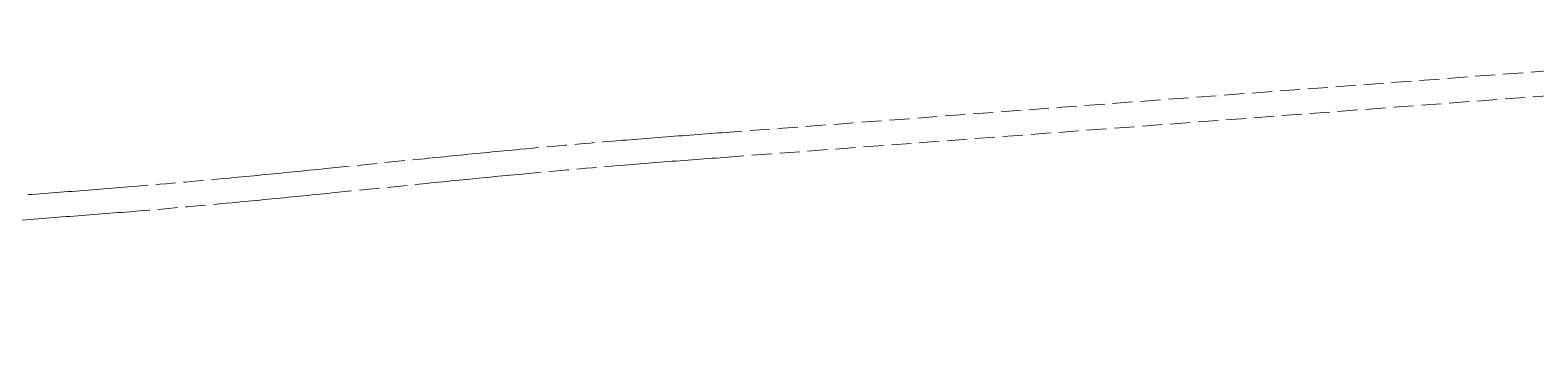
# Model space of a CAD drawing. Extents: x 0 to 531375, y 0 to 4335249.
# Drawn here: x 496846.7 to 497223.5, y 4325434.8 to 4325513.2 of the extents above; entities that cross this region are included whole.
import ezdxf

# ---------------------------------------------------------------- set-up
doc = ezdxf.new("R2010")
doc.units = 0
doc.linetypes.add('DASH', pattern=[0.35, 0.25, -0.1])
doc.layers.add('地铁', color=4, linetype='Continuous', lineweight=15)

# ---------------------------------------------------------------- blocks, each defined once
blk = doc.blocks.new('天津2000地铁')
at = {"layer": '地铁', "linetype": 'DASH', "ltscale": 20}
for p, q in [((-983.49, -1749.74), (-640.6, -1724.11)), ((-983.03, -1755.92), (-640.14, -1730.29)), ((-1008.43, -1751.65), (-1007.44, -1751.57)), ((-1007.44, -1751.57), (-1006.44, -1751.49)), ((-1006.44, -1751.49), (-1005.44, -1751.41)), ((-1005.44, -1751.41), (-1004.44, -1751.33)), ((-1004.44, -1751.33), (-1003.44, -1751.26)), ((-1003.44, -1751.26), (-1002.45, -1751.18)), ((-1002.45, -1751.18), (-1001.45, -1751.1)), ((-1001.45, -1751.1), (-1000.45, -1751.02)), ((-1000.45, -1751.02), (-999.45, -1750.94)), ((-999.45, -1750.94), (-998.45, -1750.87)), ((-998.45, -1750.87), (-997.45, -1750.79)), ((-997.45, -1750.79), (-996.46, -1750.71)), ((-996.46, -1750.71), (-995.46, -1750.64)), ((-995.46, -1750.64), (-994.46, -1750.56)), ((-994.46, -1750.56), (-993.46, -1750.49)), ((-993.46, -1750.49), (-992.47, -1750.41)), ((-992.47, -1750.41), (-991.47, -1750.34)), ((-991.47, -1750.34), (-990.47, -1750.26)), ((-990.47, -1750.26), (-989.47, -1750.18)), ((-989.47, -1750.18), (-988.47, -1750.11)), ((-988.47, -1750.11), (-987.48, -1750.04)), ((-987.48, -1750.04), (-986.48, -1749.96)), ((-986.48, -1749.96), (-985.48, -1749.89)), ((-985.48, -1749.89), (-984.49, -1749.81)), ((-984.49, -1749.81), (-983.49, -1749.74)), ((-1054.99, -1755.94), (-1054, -1755.84)), ((-1054, -1755.84), (-1053, -1755.74)), ((-1053, -1755.74), (-1052.01, -1755.64)), ((-1052.01, -1755.64), (-1051.01, -1755.54)), ((-1051.01, -1755.54), (-1050.01, -1755.45)), ((-1050.01, -1755.45), (-1049.02, -1755.35)), ((-1049.02, -1755.35), (-1048.02, -1755.25)), ((-1048.02, -1755.25), (-1047.03, -1755.15)), ((-1047.03, -1755.15), (-1046.03, -1755.05)), ((-1046.03, -1755.05), (-1045.04, -1754.95)), ((-1045.04, -1754.95), (-1044.04, -1754.86)), ((-1044.04, -1754.86), (-1043.04, -1754.76)), ((-1043.04, -1754.76), (-1042.05, -1754.66)), ((-1042.05, -1754.66), (-1041.05, -1754.56)), ((-1041.05, -1754.56), (-1040.05, -1754.47)), ((-1040.05, -1754.47), (-1039.06, -1754.37)), ((-1039.06, -1754.37), (-1038.06, -1754.28)), ((-1038.06, -1754.28), (-1037.06, -1754.18)), ((-1037.06, -1754.18), (-1036.07, -1754.09)), ((-1036.07, -1754.09), (-1035.07, -1753.99)), ((-1035.07, -1753.99), (-1034.07, -1753.9)), ((-1092.73, -1759.72), (-1091.74, -1759.62)), ((-1091.74, -1759.62), (-1090.75, -1759.53)), ((-1090.75, -1759.53), (-1089.75, -1759.43)), ((-1089.75, -1759.43), (-1088.76, -1759.33)), ((-1088.76, -1759.33), (-1087.76, -1759.23)), ((-1087.76, -1759.23), (-1086.77, -1759.13)), ((-1086.77, -1759.13), (-1085.77, -1759.03)), ((-1085.77, -1759.03), (-1084.78, -1758.93)), ((-1084.78, -1758.93), (-1083.78, -1758.83)), ((-1083.78, -1758.83), (-1082.79, -1758.73)), ((-1082.79, -1758.73), (-1081.79, -1758.63)), ((-1081.79, -1758.63), (-1058.97, -1756.34)), ((-1058.97, -1756.34), (-1057.98, -1756.24)), ((-1057.98, -1756.24), (-1056.98, -1756.14)), ((-1056.98, -1756.14), (-1055.99, -1756.04)), ((-1055.99, -1756.04), (-1054.99, -1755.94)), ((-1007.93, -1757.83), (-1006.94, -1757.75)), ((-1006.94, -1757.75), (-1005.94, -1757.67)), ((-1005.94, -1757.67), (-1004.95, -1757.59)), ((-1004.95, -1757.59), (-1003.95, -1757.51)), ((-1003.95, -1757.51), (-1002.96, -1757.44)), ((-1002.96, -1757.44), (-1001.96, -1757.36)), ((-1001.96, -1757.36), (-1000.96, -1757.28)), ((-1000.96, -1757.28), (-999.97, -1757.2)), ((-999.97, -1757.2), (-998.97, -1757.13)), ((-998.97, -1757.13), (-997.98, -1757.05)), ((-997.98, -1757.05), (-996.98, -1756.97)), ((-996.98, -1756.97), (-995.98, -1756.9)), ((-995.98, -1756.9), (-994.99, -1756.82)), ((-994.99, -1756.82), (-993.99, -1756.74)), ((-993.99, -1756.74), (-992.99, -1756.67)), ((-992.99, -1756.67), (-992, -1756.59)), ((-992, -1756.59), (-991, -1756.52)), ((-991, -1756.52), (-990, -1756.44)), ((-990, -1756.44), (-989.01, -1756.37)), ((-989.01, -1756.37), (-988.01, -1756.29)), ((-988.01, -1756.29), (-987.01, -1756.22)), ((-987.01, -1756.22), (-986.02, -1756.14)), ((-986.02, -1756.14), (-985.02, -1756.07)), ((-985.02, -1756.07), (-984.02, -1755.99)), ((-984.02, -1755.99), (-983.03, -1755.92)), ((-1134.2, -1763.47), (-1133.21, -1763.39)), ((-1133.21, -1763.39), (-1132.21, -1763.31)), ((-1106.65, -1761.07), (-1105.66, -1760.98)), ((-1105.66, -1760.98), (-1104.67, -1760.88)), ((-1104.67, -1760.88), (-1103.67, -1760.79)), ((-1103.67, -1760.79), (-1102.68, -1760.69)), ((-1102.68, -1760.69), (-1101.68, -1760.6)), ((-1101.68, -1760.6), (-1100.69, -1760.5)), ((-1100.69, -1760.5), (-1099.69, -1760.41)), ((-1099.69, -1760.41), (-1098.7, -1760.31)), ((-1098.7, -1760.31), (-1097.71, -1760.21)), ((-1097.71, -1760.21), (-1096.71, -1760.11)), ((-1096.71, -1760.11), (-1095.72, -1760.02)), ((-1095.72, -1760.02), (-1094.72, -1759.92)), ((-1094.72, -1759.92), (-1093.73, -1759.82)), ((-1093.73, -1759.82), (-1092.73, -1759.72)), ((-1081.17, -1764.8), (-1058.35, -1762.51)), ((-1058.35, -1762.51), (-1057.36, -1762.41)), ((-1057.36, -1762.41), (-1056.36, -1762.31)), ((-1056.36, -1762.31), (-1055.37, -1762.21)), ((-1055.37, -1762.21), (-1054.37, -1762.11)), ((-1054.37, -1762.11), (-1053.38, -1762.01)), ((-1053.38, -1762.01), (-1052.38, -1761.91)), ((-1052.38, -1761.91), (-1051.39, -1761.81)), ((-1051.39, -1761.81), (-1050.39, -1761.71)), ((-1050.39, -1761.71), (-1049.4, -1761.62)), ((-1049.4, -1761.62), (-1048.41, -1761.52)), ((-1048.41, -1761.52), (-1047.41, -1761.42)), ((-1047.41, -1761.42), (-1046.42, -1761.32)), ((-1046.42, -1761.32), (-1045.42, -1761.22)), ((-1045.42, -1761.22), (-1044.43, -1761.12)), ((-1044.43, -1761.12), (-1043.43, -1761.03)), ((-1043.43, -1761.03), (-1042.44, -1760.93)), ((-1042.44, -1760.93), (-1041.45, -1760.83)), ((-1041.45, -1760.83), (-1040.45, -1760.73)), ((-1040.45, -1760.73), (-1039.46, -1760.64)), ((-1039.46, -1760.64), (-1038.46, -1760.54)), ((-1038.46, -1760.54), (-1037.47, -1760.45)), ((-1037.47, -1760.45), (-1036.47, -1760.35)), ((-1036.47, -1760.35), (-1035.48, -1760.26)), ((-1035.48, -1760.26), (-1034.49, -1760.16)), ((-1034.49, -1760.16), (-1033.49, -1760.07)), ((-1157.12, -1765.22), (-1156.12, -1765.15)), ((-1156.12, -1765.15), (-1155.13, -1765.07)), ((-1155.13, -1765.07), (-1154.13, -1765)), ((-1154.13, -1765), (-1153.13, -1764.92)), ((-1153.13, -1764.92), (-1152.14, -1764.85)), ((-1152.14, -1764.85), (-1151.14, -1764.77)), ((-1151.14, -1764.77), (-1150.14, -1764.7)), ((-1150.14, -1764.7), (-1149.14, -1764.62)), ((-1149.14, -1764.62), (-1148.15, -1764.55)), ((-1148.15, -1764.55), (-1147.15, -1764.47)), ((-1147.15, -1764.47), (-1146.15, -1764.4)), ((-1146.15, -1764.4), (-1145.16, -1764.32)), ((-1145.16, -1764.32), (-1144.16, -1764.25)), ((-1144.16, -1764.25), (-1143.17, -1764.17)), ((-1143.17, -1764.17), (-1142.17, -1764.09)), ((-1142.17, -1764.09), (-1141.17, -1764.02)), ((-1141.17, -1764.02), (-1140.18, -1763.94)), ((-1140.18, -1763.94), (-1139.18, -1763.86)), ((-1139.18, -1763.86), (-1138.19, -1763.78)), ((-1138.19, -1763.78), (-1137.19, -1763.7)), ((-1137.19, -1763.7), (-1136.19, -1763.63)), ((-1136.19, -1763.63), (-1135.2, -1763.55)), ((-1135.2, -1763.55), (-1134.2, -1763.47)), ((-1106.07, -1767.24), (-1105.08, -1767.15)), ((-1105.08, -1767.15), (-1104.08, -1767.06)), ((-1104.08, -1767.06), (-1103.08, -1766.96)), ((-1103.08, -1766.96), (-1102.09, -1766.87)), ((-1102.09, -1766.87), (-1101.09, -1766.77)), ((-1101.09, -1766.77), (-1100.09, -1766.67)), ((-1100.09, -1766.67), (-1099.1, -1766.58)), ((-1099.1, -1766.58), (-1098.1, -1766.48)), ((-1098.1, -1766.48), (-1097.1, -1766.38)), ((-1097.1, -1766.38), (-1096.11, -1766.29)), ((-1096.11, -1766.29), (-1095.11, -1766.19)), ((-1095.11, -1766.19), (-1094.12, -1766.09)), ((-1094.12, -1766.09), (-1093.12, -1765.99)), ((-1093.12, -1765.99), (-1092.12, -1765.89)), ((-1092.12, -1765.89), (-1091.13, -1765.79)), ((-1091.13, -1765.79), (-1090.13, -1765.69)), ((-1090.13, -1765.69), (-1089.14, -1765.6)), ((-1089.14, -1765.6), (-1088.14, -1765.5)), ((-1088.14, -1765.5), (-1087.15, -1765.4)), ((-1087.15, -1765.4), (-1086.15, -1765.3)), ((-1086.15, -1765.3), (-1085.15, -1765.2)), ((-1085.15, -1765.2), (-1084.16, -1765.1)), ((-1084.16, -1765.1), (-1083.16, -1765)), ((-1083.16, -1765), (-1082.17, -1764.9)), ((-1082.17, -1764.9), (-1081.17, -1764.8)), ((-1151.67, -1771.03), (-1150.67, -1770.96)), ((-1150.67, -1770.96), (-1149.68, -1770.88)), ((-1149.68, -1770.88), (-1148.68, -1770.81)), ((-1148.68, -1770.81), (-1147.68, -1770.73)), ((-1147.68, -1770.73), (-1146.68, -1770.65)), ((-1146.68, -1770.65), (-1145.69, -1770.58)), ((-1145.69, -1770.58), (-1144.69, -1770.5)), ((-1144.69, -1770.5), (-1143.69, -1770.43)), ((-1143.69, -1770.43), (-1142.69, -1770.35)), ((-1142.69, -1770.35), (-1141.69, -1770.27)), ((-1141.69, -1770.27), (-1140.7, -1770.2)), ((-1140.7, -1770.2), (-1139.7, -1770.12)), ((-1139.7, -1770.12), (-1138.7, -1770.04)), ((-1138.7, -1770.04), (-1137.7, -1769.96)), ((-1137.7, -1769.96), (-1136.7, -1769.89)), ((-1136.7, -1769.89), (-1135.71, -1769.81)), ((-1135.71, -1769.81), (-1134.71, -1769.73)), ((-1134.71, -1769.73), (-1133.71, -1769.65)), ((-1133.71, -1769.65), (-1132.71, -1769.57)), ((-1132.71, -1769.57), (-1131.71, -1769.49)), ((-1573.04, -1802.52), (-1156.66, -1771.4)), ((-1156.66, -1771.4), (-1155.66, -1771.33)), ((-1155.66, -1771.33), (-1154.66, -1771.25)), ((-1154.66, -1771.25), (-1153.67, -1771.18)), ((-1153.67, -1771.18), (-1152.67, -1771.11)), ((-1152.67, -1771.11), (-1151.67, -1771.03))]:
    blk.add_line(p, q, dxfattribs=at)
for centre, radius, start, end in [((-846.65, -3748.27), 2003.16, 94.63236, 95.36853), ((-846.66, -3748.15), 1996.84, 94.63234, 95.36851), ((-1293.48, 227.01), 1996.84, 274.63236, 275.36853), ((-1293.49, 227.13), 2003.16, 274.63234, 275.36851)]:
    blk.add_arc(centre, radius, start, end, dxfattribs=at)

msp = doc.modelspace()

# ---------------------------------------------------------------- block references
at = {"layer": '地铁', "color": 1}
msp.add_blockref('天津2000地铁', (498003.38431, 4327237.28522), dxfattribs=at)

doc.saveas('drawing.dxf')
